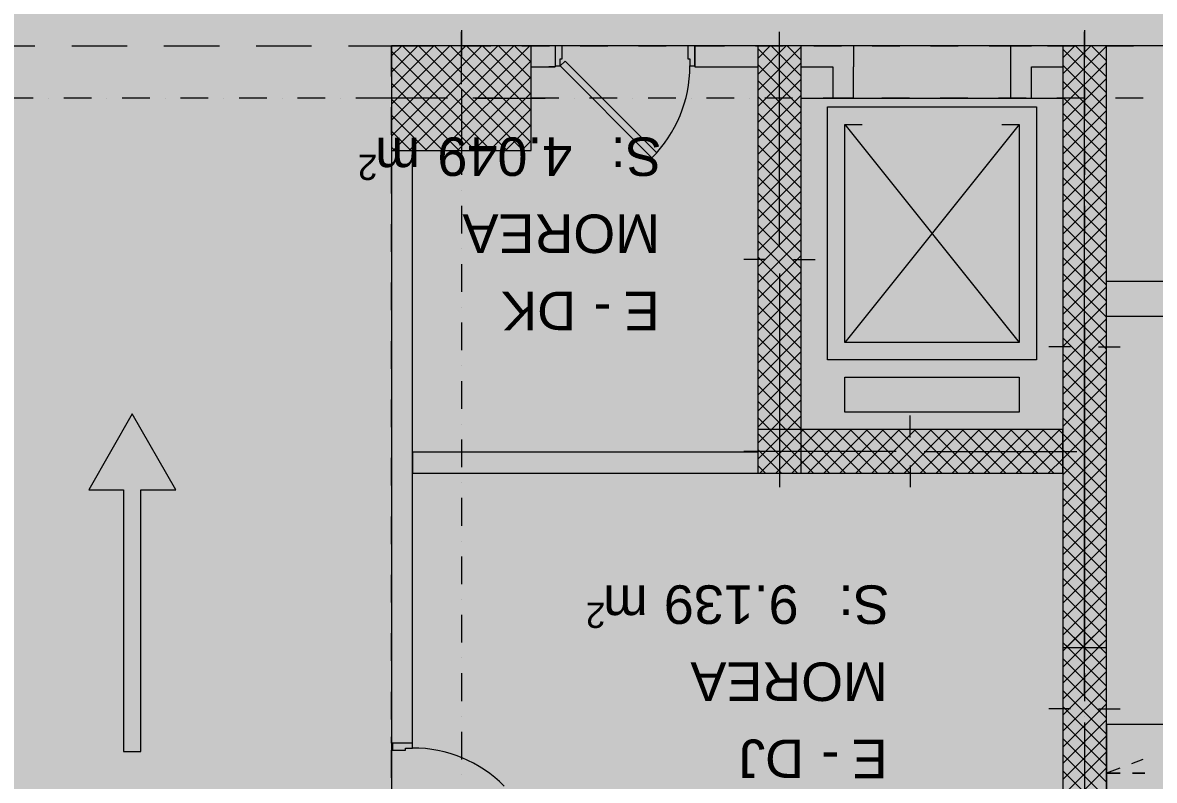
# Model space of a CAD drawing. Header units: centimetres. Extents: x -6805 to 4309, y -7338 to 617.
# Drawn here: x -4938 to -4288, y -1250 to -815 of the extents above; entities that cross this region are included whole.
import ezdxf

# ---------------------------------------------------------------- set-up
doc = ezdxf.new("R2010")
doc.units = ezdxf.units.CM
for name, color, linetype in [('PDF_ - DEPO_MOREA', 7, 'Continuous'), ('PDF_ - Muret e reja', 7, 'Continuous'), ('PDF_A - Fill Zone', 7, 'Continuous'), ('PDF_A - Muret', 7, 'Continuous'), ('PDF_A - Shtyllat', 7, 'Continuous')]:
    doc.layers.add(name, color=color, linetype=linetype)
for name, color, linetype, true_color in [('PDF_ - SHENJAT_RRUGA', 7, 'Continuous', 0x7f7f7f), ('PDF_2D Drafting - General', 7, 'Continuous', 0x7f7f7f), ('PDF_A - Akset', 7, 'Continuous', 0xfd4435), ('PDF_A - Pllaka Themel', 7, 'Continuous', 0x7f7f7f), ('PDF_A -Polyline', 7, 'Continuous', 0x7f7f7f), ('PDF_A1 - Bodrumi -1', 7, 'Continuous', 0x7f7f7f), ('PDF_Solid Fills', 7, 'Continuous', 0x029e21), ('PDF_Structural - Stair & Railing', 171, 'Continuous', 0xaaaaff)]:
    doc.layers.add(name, color=color, linetype=linetype, true_color=true_color)
doc.styles.add('PDF Arial', font='')
doc.styles.get('PDF Arial').set_extended_font_data('Arial')

msp = doc.modelspace()

# ---------------------------------------------------------------- hatches: boundary and pattern name
at = {"layer": 'PDF_ - DEPO_MOREA', "true_color": 0x029e21, "transparency": 33554559}
msp.add_hatch(color=104, dxfattribs=at).paths.add_polyline_path([(-4714.24, -1061.94), (-4714.24, -888.78), (-4646.18, -888.78), (-4646.18, -840.74), (-4516.08, -840.74), (-4516.08, -1061.94)])
at = {"layer": 'PDF_ - SHENJAT_RRUGA', "true_color": 0xffffff, "transparency": 33554559}
msp.add_hatch(color=7, dxfattribs=at).paths.add_polyline_path([(-4875.15, -1039.92), (-4850.12, -1083.43), (-4870.14, -1083.43), (-4870.14, -1233.55), (-4880.15, -1233.55), (-4880.15, -1083.43), (-4900.16, -1083.43)])
at = {"layer": 'PDF_A - Fill Zone', "true_color": 0x93a0c6, "transparency": 33554559}
msp.add_hatch(color=253, dxfattribs=at).paths.add_polyline_path([(-5652.02, -828.73), (-5652.02, -308.22), (-2934.75, -308.22), (-2934.75, -828.73), (-3797.97, -828.73), (-3797.97, -1151.51), (-3993.14, -1151.51), (-3993.14, -1589.37), (-4328.42, -1589.37), (-4328.42, -1061.43), (-4503.56, -1061.43), (-4503.56, -828.73)])
at = {"layer": 'PDF_A - Fill Zone', "true_color": 0xfafafa, "transparency": 33554559}
msp.add_hatch(color=7, dxfattribs=at).paths.add_polyline_path([(-4726.25, -828.73), (-4503.56, -828.73), (-4503.56, -1061.43), (-4330.54, -1061.43), (-4330.54, -1589.37), (-4726.25, -1589.37)])
at = {"layer": 'PDF_A - Muret', "true_color": 0xffffff, "transparency": 33554559}
for points in [[(-4632.26, -828.73), (-4628.25, -828.73), (-4628.25, -836.24), (-4629.46, -836.24), (-4629.46, -840.25), (-4632.26, -840.25)], [(-4556.19, -828.73), (-4552.19, -828.73), (-4552.19, -840.25), (-4554.99, -840.25), (-4554.99, -836.24), (-4556.19, -836.24)], [(-4725.75, -1232.82), (-4725.75, -1228.82), (-4714.24, -1228.82), (-4714.24, -1231.61), (-4718.25, -1231.61), (-4718.25, -1232.82)]]:
    msp.add_hatch(color=7, dxfattribs=at).paths.add_polyline_path(points)
at = {"layer": 'PDF_A - Pllaka Themel', "true_color": 0xd5d5d5, "transparency": 33554559}
h = msp.add_hatch(color=254, dxfattribs=at)
h.paths.add_polyline_path([(-5581.92, -878.77), (-5581.92, -838.74), (-5656.99, -838.74), (-5656.99, -378.27), (-5641.97, -378.27), (-5641.97, 287.29), (-2884.66, 287.29), (-432.6, 287.29), (-419.79, 287.29), (978.3, 287.29), (978.3, -308.22), (1644.1, -308.22), (1644.1, -1142.36), (931.04, -1302.36), (1552.22, -1164.4), (1863.25, -2555.08), (1863.27, -2555.07), (2158.71, -3867.26), (2155.22, -3868.03), (2646.93, -6059.23), (2017.8, -6200.41), (2017.67, -6199.86), (-1597.03, -7011.01), (-1702.67, -6540.31), (-1846.28, -6572.52), (-1976.98, -6060.13), (-1982.53, -5964.43), (-1838.96, -5932.29), (-2055.74, -4966.25), (-2419.29, -4966.25), (-2929.7, -4966.25), (-2929.7, -2144.79), (-2909.68, -2144.79), (-2904.73, -1595.67), (-4731.2, -1619.36), (-4671.15, -1619.36), (-4671.15, -2159.83), (-5099.03, -2159.81), (-5102.54, -2159.76), (-5106.05, -2159.61), (-5109.55, -2159.37), (-5113.04, -2159.02), (-5116.52, -2158.59), (-5119.99, -2158.04), (-5123.44, -2157.41), (-5126.87, -2156.67), (-5130.27, -2155.85), (-5133.66, -2154.92), (-5137.02, -2153.9), (-5140.35, -2152.79), (-5143.64, -2151.59), (-5146.9, -2150.29), (-5150.13, -2148.9), (-5153.31, -2147.42), (-5156.45, -2145.85), (-5159.54, -2144.2), (-5162.59, -2142.46), (-5165.59, -2140.63), (-5168.53, -2138.72), (-5171.42, -2136.74), (-5174.26, -2134.66), (-5177.03, -2132.51), (-5179.74, -2130.29), (-5182.39, -2127.99), (-5184.97, -2125.61), (-5187.49, -2123.17), (-5189.94, -2120.65), (-5192.31, -2118.06), (-5194.61, -2115.42), (-5196.84, -2112.71), (-5198.99, -2109.93), (-5201.06, -2107.1), (-5203.05, -2104.21), (-5204.96, -2101.26), (-5206.78, -2098.27), (-5208.52, -2095.21), (-5210.18, -2092.12), (-5211.74, -2088.99), (-5213.22, -2085.8), (-5214.61, -2082.58), (-5215.9, -2079.32), (-5217.11, -2076.02), (-5218.22, -2072.69), (-5219.24, -2069.33), (-5220.16, -2065.95), (-5220.99, -2062.55), (-5221.72, -2059.11), (-5222.36, -2055.66), (-5222.9, -2052.19), (-5223.34, -2048.71), (-5223.69, -2045.22), (-5223.93, -2041.71), (-5224.08, -2038.21), (-5224.13, -2034.71), (-5224.12, -1589.37), (-5276.67, -1564.36), (-5842.14, -1564.36), (-5842.14, -878.77)])
h.paths.add_polyline_path([(-1884.8, -2746.4), (-1725.78, -2754.1), (-263.28, -2617.91), (-272.05, -2578.85), (-296.78, -2580.25), (-343.47, -2075.77), (-1348.13, -2129.78), (-1534.78, -2147.18), (-1533.4, -2162.02), (-1836.78, -2167.48), (-1836.78, -2147.45), (-1876.81, -2147.45), (-1876.81, -2187.49), (-1531.07, -2187.03), (-1493.33, -2681.24), (-1884.8, -2706.36)])
h.paths.add_polyline_path([(-452.61, -1589.37), (-91.92, -1583.39), (-92.31, -1174.02), (283, -1174.02), (283, -828.73), (-419.79, -828.73), (-427.6, -828.73), (-452.61, -828.73)])
h.paths.add_polyline_path([(413.21, -3713.81), (401.11, -3715.64), (389.02, -3717.55), (376.94, -3719.54), (364.87, -3721.61), (352.83, -3723.77), (340.79, -3726.01), (328.77, -3728.32), (316.77, -3730.71), (304.78, -3733.18)])
at = {"layer": 'PDF_A - Pllaka Themel', "true_color": 0xbfbfbf, "transparency": 33554559}
h = msp.add_hatch(color=9, dxfattribs=at)
h.paths.add_polyline_path([(-5637.01, -378.27), (-5637.01, -315.22), (-447.66, -308.19), (-447.66, -308.22), (963.52, -308.22), (963.52, -763.68), (936, -763.68), (936, -863.76), (963.52, -863.76), (964.76, -1337.14), (925.69, -1345.91), (892.3, -1353.4), (988.45, -1782.56), (1104.37, -2300.85), (1195.01, -2706.12), (1170.59, -2711.59), (1193.36, -2813.05), (1455.74, -3983.06), (1827.47, -5638.02), (1828.36, -5640.74), (1829.15, -5643.5), (1829.85, -5646.27), (1830.45, -5649.07), (1830.96, -5651.88), (1831.36, -5654.72), (1831.66, -5657.56), (1831.87, -5660.41), (1831.97, -5663.28), (1831.97, -5666.14), (1831.89, -5669), (1831.69, -5671.85), (1831.39, -5674.7), (1831, -5677.54), (1830.51, -5680.35), (1829.92, -5683.16), (1829.24, -5685.93), (1828.46, -5688.68), (1827.57, -5691.41), (1826.6, -5694.1), (1825.54, -5696.75), (1824.38, -5699.37), (1823.12, -5701.94), (1821.78, -5704.47), (1820.36, -5706.95), (1818.84, -5709.39), (1817.26, -5711.76), (1815.57, -5714.08), (1813.81, -5716.34), (1811.98, -5718.54), (1810.07, -5720.67), (1808.09, -5722.73), (1806.03, -5724.72), (1803.91, -5726.64), (1801.72, -5728.48), (1799.47, -5730.25), (1797.16, -5731.93), (1794.79, -5733.54), (1792.36, -5735.06), (1789.88, -5736.5), (1787.36, -5737.84), (1784.8, -5739.1), (1782.18, -5740.27), (1779.53, -5741.34), (1776.84, -5742.32), (-1865.84, -6559.76), (-1972.03, -6060.13), (1187.39, -5351.16), (1189.51, -5350.66), (1191.61, -5350.07), (1193.68, -5349.39), (1195.73, -5348.62), (1197.73, -5347.75), (1199.69, -5346.8), (1201.61, -5345.77), (1203.49, -5344.64), (1205.3, -5343.44), (1207.07, -5342.15), (1208.77, -5340.79), (1210.42, -5339.35), (1212, -5337.85), (1213.51, -5336.27), (1214.94, -5334.62), (1216.3, -5332.92), (1217.59, -5331.15), (1218.79, -5329.34), (1219.92, -5327.46), (1220.96, -5325.54), (1221.91, -5323.58), (1222.78, -5321.58), (1223.55, -5319.53), (1224.23, -5317.46), (1224.82, -5315.36), (1225.32, -5313.24), (1225.72, -5311.09), (1226.02, -5308.93), (1226.23, -5306.75), (1226.34, -5304.58), (1226.35, -5302.4), (1226.28, -5300.21), (1226.1, -5298.04), (1225.82, -5295.88), (1225.45, -5293.73), (1224.97, -5291.59), (967.71, -4147.99), (967.16, -4145.82), (966.5, -4143.68), (965.76, -4141.58), (964.92, -4139.51), (963.99, -4137.47), (962.97, -4135.49), (961.86, -4133.55), (960.67, -4131.65), (959.39, -4129.82), (958.04, -4128.05), (956.6, -4126.34), (955.09, -4124.68), (953.5, -4123.11), (951.86, -4121.6), (950.14, -4120.18), (948.36, -4118.82), (946.52, -4117.55), (944.63, -4116.36), (942.68, -4115.26), (940.7, -4114.24), (938.66, -4113.31), (936.59, -4112.48), (934.48, -4111.74), (932.34, -4111.1), (930.17, -4110.55), (927.98, -4110.1), (925.78, -4109.75), (923.56, -4109.49), (921.33, -4109.34), (919.09, -4109.28), (916.86, -4109.32), (914.63, -4109.47), (912.41, -4109.71), (910.2, -4110.05), (908.01, -4110.49), (526.4, -4196.13), (467.81, -4209.28), (455.58, -4213.1), (443.37, -4217.02), (431.2, -4221.04), (419.06, -4225.14), (406.95, -4229.34), (394.87, -4233.64), (382.82, -4238.02), (370.82, -4242.51), (358.84, -4247.08), (346.9, -4251.74), (335, -4256.5), (323.13, -4261.35), (311.3, -4266.29), (299.52, -4271.32), (287.76, -4276.44), (276.06, -4281.65), (264.38, -4286.96), (252.76, -4292.35), (241.17, -4297.83), (229.62, -4303.41), (218.13, -4309.06), (206.67, -4314.81), (195.26, -4320.65), (183.89, -4326.58), (172.57, -4332.6), (161.3, -4338.69), (150.07, -4344.88), (138.9, -4351.16), (127.76, -4357.52), (116.69, -4363.96), (105.66, -4370.49), (94.67, -4377.1), (83.75, -4383.8), (72.87, -4390.59), (62.05, -4397.46), (51.28, -4404.41), (40.57, -4411.44), (29.91, -4418.56), (19.3, -4425.76), (8.75, -4433.04), (-1.74, -4440.41), (-13.44, -4447.77), (-25.18, -4455.07), (-36.98, -4462.26), (-48.83, -4469.39), (-60.73, -4476.42), (-72.67, -4483.38), (-84.67, -4490.25), (-96.72, -4497.03), (-108.81, -4503.72), (-120.96, -4510.33), (-133.14, -4516.85), (-145.38, -4523.29), (-157.66, -4529.64), (-169.99, -4535.9), (-182.35, -4542.07), (-194.77, -4548.16), (-207.22, -4554.16), (-219.72, -4560.06), (-232.26, -4565.88), (-244.84, -4571.62), (-257.46, -4577.25), (-270.12, -4582.81), (-282.82, -4588.26), (-295.56, -4593.64), (-308.33, -4598.91), (-321.15, -4604.1), (-333.99, -4609.2), (-346.88, -4614.21), (-359.81, -4619.12), (-372.76, -4623.95), (-385.74, -4628.67), (-398.77, -4633.31), (-411.82, -4637.86), (-424.92, -4642.31), (-438.03, -4646.67), (-451.18, -4650.93), (-464.37, -4655.11), (-477.57, -4659.18), (-490.81, -4663.17), (-2040.76, -5010.98), (-2050.79, -4966.25), (-2414.34, -4966.25), (-2414.34, -4749.36), (-2414.57, -2387.78), (-2414.58, -2276.48), (-2415.05, -2272.78), (-2415.63, -2269.1), (-2416.31, -2265.43), (-2417.08, -2261.78), (-2417.93, -2258.14), (-2418.89, -2254.54), (-2419.94, -2250.96), (-2421.09, -2247.41), (-2422.32, -2243.88), (-2423.65, -2240.39), (-2425.06, -2236.94), (-2426.57, -2233.53), (-2428.15, -2230.15), (-2429.84, -2226.82), (-2431.6, -2223.53), (-2433.45, -2220.29), (-2435.38, -2217.11), (-2437.39, -2213.97), (-2439.5, -2210.88), (-2441.67, -2207.85), (-2443.93, -2204.87), (-2446.26, -2201.96), (-2448.66, -2199.11), (-2451.13, -2196.32), (-2453.69, -2193.59), (-2456.31, -2190.94), (-2459, -2188.35), (-2461.74, -2185.84), (-2464.57, -2183.38), (-2467.45, -2181.02), (-2470.39, -2178.72), (-2473.38, -2176.5), (-2476.44, -2174.36), (-2479.55, -2172.3), (-2482.72, -2170.32), (-2485.93, -2168.43), (-2489.19, -2166.61), (-2492.5, -2164.89), (-2495.85, -2163.24), (-2499.24, -2161.69), (-2502.68, -2160.23), (-2506.15, -2158.85), (-2509.65, -2157.57), (-2513.18, -2156.38), (-2904.72, -2164.81), (-2899.72, -1589.37), (-2414.31, -1589.37), (-2414.31, -828.73), (-4726.25, -828.73), (-4726.25, -1619.36), (-5219.16, -1619.35), (-5219.16, -2036.14), (-5219.17, -2034.71), (-5219.16, -1589.37), (-5271.71, -1564.36), (-5253.39, -1564.36), (-5253.39, -878.77), (-5576.97, -878.77), (-5576.97, -838.74), (-5652.02, -838.74), (-5652.02, -378.27)])
h.paths.add_polyline_path([(-1883.87, -1589.37), (-1863.84, -1589.37), (-1863.84, -1634.38), (-1863.88, -1634.38), (-1863.88, -2147.18), (-1836.55, -2147.45), (-1871.85, -2147.45), (-1871.85, -2187.49), (-1831.82, -2187.43), (-1831.82, -2147.5), (-1529.51, -2150.6), (-1526.54, -2182.48), (-1488.38, -2681.24), (-1718.52, -2706.37), (-1879.85, -2706.36), (-1879.85, -2746.4), (-1720.83, -2754.1), (-221.28, -2598.22), (-135.83, -2979.09), (-1425.42, -3268.45), (-1880.43, -3268.45), (-1873.52, -4356.82), (-1873.76, -4358.94), (-1873.89, -4361.07), (-1873.93, -4363.2), (-1873.88, -4365.33), (-1873.71, -4367.46), (-1873.46, -4369.58), (-1873.11, -4371.68), (-1872.67, -4373.76), (-1872.13, -4375.84), (-1871.5, -4377.87), (-1870.77, -4379.88), (-1869.95, -4381.85), (-1869.05, -4383.78), (-1868.06, -4385.67), (-1866.97, -4387.5), (-1865.81, -4389.3), (-1864.58, -4391.03), (-1863.26, -4392.71), (-1861.87, -4394.32), (-1860.39, -4395.87), (-1858.86, -4397.35), (-1857.26, -4398.76), (-1855.59, -4400.1), (-1853.87, -4401.36), (-1852.09, -4402.54), (-1850.27, -4403.63), (-1848.39, -4404.64), (-1846.46, -4405.56), (-1844.51, -4406.4), (-1842.5, -4407.15), (-1840.47, -4407.79), (-1838.41, -4408.35), (-1836.33, -4408.82), (-1834.23, -4409.19), (-1832.12, -4409.47), (-1829.99, -4409.65), (-1827.86, -4409.72), (-1825.73, -4409.7), (-1823.6, -4409.59), (-1821.48, -4409.38), (-1819.37, -4409.07), (-657.92, -4148.44), (-657.8, -4148.96), (-640.87, -4142.08), (-623.98, -4135.12), (-607.12, -4128.08), (-590.3, -4120.94), (-573.52, -4113.7), (-556.78, -4106.38), (-540.08, -4098.97), (-523.41, -4091.48), (-506.79, -4083.89), (-490.21, -4076.22), (-473.66, -4068.46), (-457.17, -4060.61), (-440.7, -4052.67), (-424.29, -4044.65), (-407.92, -4036.54), (-391.58, -4028.34), (-375.3, -4020.05), (-359.06, -4011.68), (-342.86, -4003.22), (-326.71, -3994.68), (-310.6, -3986.05), (-294.54, -3977.33), (-278.53, -3968.52), (-262.57, -3959.64), (-246.65, -3950.67), (-230.77, -3941.62), (-214.95, -3932.48), (-199.18, -3923.26), (-183.46, -3913.95), (-171.76, -3907.67), (-160.01, -3901.48), (-148.21, -3895.39), (-136.38, -3889.37), (-124.5, -3883.45), (-112.58, -3877.6), (-100.62, -3871.85), (-88.61, -3866.18), (-76.56, -3860.6), (-64.48, -3855.1), (-52.35, -3849.7), (-40.19, -3844.39), (-27.98, -3839.16), (-15.74, -3834.02), (-3.46, -3828.97), (8.86, -3824), (21.21, -3819.14), (33.59, -3814.35), (46.01, -3809.67), (58.47, -3805.06), (70.95, -3800.56), (83.47, -3796.14), (96.03, -3791.81), (108.6, -3787.57), (121.22, -3783.42), (133.86, -3779.37), (146.53, -3775.41), (159.23, -3771.54), (171.96, -3767.76), (184.72, -3764.08), (197.49, -3760.49), (210.3, -3756.99), (223.14, -3753.59), (235.99, -3750.28), (248.88, -3747.06), (261.78, -3743.94), (274.7, -3740.9), (287.65, -3737.97), (300.62, -3735.12), (313.61, -3732.38), (326.61, -3729.72), (339.65, -3727.16), (352.69, -3724.7), (365.76, -3722.33), (378.83, -3720.06), (391.93, -3717.88), (405.04, -3715.79), (418.17, -3713.81), (787.26, -3630.98), (789.38, -3630.46), (791.47, -3629.84), (793.53, -3629.14), (795.57, -3628.34), (797.56, -3627.45), (799.52, -3626.48), (801.42, -3625.43), (803.29, -3624.3), (805.1, -3623.08), (806.86, -3621.79), (808.55, -3620.42), (810.19, -3618.97), (811.77, -3617.46), (813.27, -3615.88), (814.71, -3614.24), (816.07, -3612.54), (817.36, -3610.77), (818.57, -3608.95), (819.69, -3607.09), (820.73, -3605.17), (821.69, -3603.21), (822.57, -3601.21), (823.36, -3599.18), (824.06, -3597.11), (824.66, -3595.01), (825.17, -3592.89), (825.6, -3590.75), (825.93, -3588.6), (826.16, -3586.43), (826.3, -3584.25), (826.34, -3582.06), (826.3, -3579.89), (826.14, -3577.71), (825.91, -3575.54), (825.57, -3573.38), (825.14, -3571.24), (681.41, -2927.91), (734.37, -2916.03), (711.61, -2814.58), (658.74, -2826.44), (287.95, -1174.02), (287.95, -828.73), (-447.66, -828.73), (-1883.87, -828.73)])

# ---------------------------------------------------------------- linework, layer by layer
at = {"layer": 'PDF_ - DEPO_MOREA', "color": 104, "true_color": 0x029e21, "transparency": 33554559}
msp.add_solid([(-4714.24, -1319.14), (-4714.24, -1073.94), (-4340.93, -1319.14), (-4340.93, -1073.94)], dxfattribs=at)
at = {"layer": 'PDF_ - Muret e reja', "lineweight": 0}
for points in [[(-4516.08, -1061.94), (-4714.24, -1061.94)], [(-4714.24, -1061.94), (-4714.24, -1073.94)], [(-4714.24, -1073.94), (-4516.08, -1073.94)]]:
    msp.add_lwpolyline(points, dxfattribs=at)
at = {"layer": 'PDF_ - Muret e reja', "transparency": 33554559}
msp.add_solid([(-4516.08, -1061.94), (-4516.08, -1073.94), (-4714.24, -1061.94), (-4714.24, -1073.94)], dxfattribs=at)
at = {"layer": 'PDF_ - SHENJAT_RRUGA', "lineweight": 0}
for points in [[(-4875.15, -1039.92), (-4900.16, -1083.43)], [(-4850.12, -1083.43), (-4875.15, -1039.92)], [(-4900.16, -1083.43), (-4880.15, -1083.43)], [(-4880.15, -1083.43), (-4880.15, -1233.55)], [(-4870.14, -1233.55), (-4870.14, -1083.43)], [(-4870.14, -1083.43), (-4850.12, -1083.43)], [(-4880.15, -1233.55), (-4870.14, -1233.55)]]:
    msp.add_lwpolyline(points, dxfattribs=at)
at = {"layer": 'PDF_2D Drafting - General', "lineweight": 0}
for points in [[(-4476.04, -863.76), (-4355.94, -863.76)], [(-4476.04, -1008.89), (-4476.04, -863.76)], [(-4355.94, -863.76), (-4355.94, -1008.89)], [(-4466.04, -998.88), (-4466.04, -873.77)], [(-4466.04, -873.77), (-4456.02, -873.77)], [(-4365.95, -873.77), (-4466.04, -998.88)], [(-4466.04, -873.77), (-4365.95, -998.88)], [(-4375.96, -873.77), (-4365.95, -873.77)], [(-4365.95, -873.77), (-4365.95, -998.88)], [(-4365.95, -998.88), (-4466.04, -998.88)], [(-4355.94, -1008.89), (-4476.04, -1008.89)], [(-4466.04, -1018.89), (-4365.95, -1018.89)], [(-4466.04, -1038.92), (-4466.04, -1018.89)], [(-4365.95, -1018.89), (-4365.95, -1038.92)], [(-4365.95, -1038.92), (-4466.04, -1038.92)]]:
    msp.add_lwpolyline(points, dxfattribs=at)
at = {"layer": 'PDF_2D Drafting - General', "color": 7, "true_color": 0xf7f7f7, "transparency": 33554559}
msp.add_solid([(-4466.04, -1018.89), (-4365.95, -1018.89), (-4466.04, -1038.92), (-4365.95, -1038.92)], dxfattribs=at)
at = {"layer": 'PDF_A - Akset', "lineweight": 0}
for points in [[(-4686.21, -819.8), (-4686.21, -835.69)], [(-4328.42, -819.8), (-4328.42, -835.69)], [(-4686.21, -844.52), (-4686.21, -844.52)], [(-4328.42, -844.52), (-4328.42, -844.52)], [(-4686.21, -853.35), (-4686.21, -869.24)], [(-4328.42, -853.35), (-4328.42, -869.24)], [(-4932.11, -858.76), (-4948, -858.76)], [(-4923.28, -858.76), (-4923.28, -858.76)], [(-4898.56, -858.76), (-4914.45, -858.76)], [(-4889.74, -858.76), (-4889.74, -858.76)], [(-4865.02, -858.76), (-4880.91, -858.76)], [(-4856.2, -858.76), (-4856.2, -858.76)], [(-4831.48, -858.76), (-4847.37, -858.76)], [(-4822.65, -858.76), (-4822.65, -858.76)], [(-4797.94, -858.76), (-4813.83, -858.76)], [(-4789.11, -858.76), (-4789.11, -858.76)], [(-4764.4, -858.76), (-4780.29, -858.76)], [(-4755.57, -858.76), (-4755.57, -858.76)], [(-4730.85, -858.76), (-4746.74, -858.76)], [(-4722.03, -858.76), (-4722.03, -858.76)], [(-4697.31, -858.76), (-4713.2, -858.76)], [(-4688.49, -858.76), (-4688.49, -858.76)], [(-4663.77, -858.76), (-4679.66, -858.76)], [(-4654.94, -858.76), (-4654.94, -858.76)], [(-4630.23, -858.76), (-4646.12, -858.76)], [(-4621.4, -858.76), (-4621.4, -858.76)], [(-4596.69, -858.76), (-4612.57, -858.76)], [(-4587.86, -858.76), (-4587.86, -858.76)], [(-4563.14, -858.76), (-4579.03, -858.76)], [(-4554.32, -858.76), (-4554.32, -858.76)], [(-4529.6, -858.76), (-4545.49, -858.76)], [(-4520.77, -858.76), (-4520.77, -858.76)], [(-4496.06, -858.76), (-4511.95, -858.76)], [(-4487.23, -858.76), (-4487.23, -858.76)], [(-4462.52, -858.76), (-4478.41, -858.76)], [(-4453.7, -858.76), (-4453.7, -858.76)], [(-4428.97, -858.76), (-4444.86, -858.76)], [(-4420.15, -858.76), (-4420.15, -858.76)], [(-4395.43, -858.76), (-4411.32, -858.76)], [(-4386.61, -858.76), (-4386.61, -858.76)], [(-4361.9, -858.76), (-4377.78, -858.76)], [(-4353.06, -858.76), (-4353.06, -858.76)], [(-4328.35, -858.76), (-4344.24, -858.76)], [(-4319.52, -858.76), (-4319.52, -858.76)], [(-4294.81, -858.76), (-4310.7, -858.76)], [(-4686.21, -878.06), (-4686.21, -878.06)], [(-4328.42, -878.06), (-4328.42, -878.06)], [(-4686.21, -886.88), (-4686.21, -902.77)], [(-4328.42, -886.88), (-4328.42, -902.77)], [(-4686.21, -911.6), (-4686.21, -911.6)], [(-4328.42, -911.6), (-4328.42, -911.6)], [(-4686.21, -920.43), (-4686.21, -936.32)], [(-4328.42, -920.43), (-4328.42, -936.32)], [(-4686.21, -945.15), (-4686.21, -945.15)], [(-4328.42, -945.15), (-4328.42, -945.15)], [(-4686.21, -953.97), (-4686.21, -969.86)], [(-4328.42, -953.97), (-4328.42, -969.86)], [(-4686.21, -978.68), (-4686.21, -978.68)], [(-4328.42, -978.68), (-4328.42, -978.68)], [(-4686.21, -987.52), (-4686.21, -1003.4)], [(-4328.42, -987.52), (-4328.42, -1003.4)], [(-4686.21, -1012.23), (-4686.21, -1012.23)], [(-4328.42, -1012.23), (-4328.42, -1012.23)], [(-4686.21, -1021.06), (-4686.21, -1036.95)], [(-4328.42, -1021.06), (-4328.42, -1036.95)], [(-4686.21, -1045.77), (-4686.21, -1045.77)], [(-4328.42, -1045.77), (-4328.42, -1045.77)], [(-4686.21, -1054.59), (-4686.21, -1070.48)], [(-4328.42, -1054.59), (-4328.42, -1070.48)], [(-4686.21, -1079.32), (-4686.21, -1079.32)], [(-4328.42, -1079.32), (-4328.42, -1079.32)], [(-4686.21, -1088.14), (-4686.21, -1104.03)], [(-4328.42, -1088.14), (-4328.42, -1104.03)], [(-4686.21, -1112.86), (-4686.21, -1112.86)], [(-4328.42, -1112.86), (-4328.42, -1112.86)], [(-4686.21, -1121.68), (-4686.21, -1137.57)], [(-4328.42, -1121.68), (-4328.42, -1137.57)], [(-4686.21, -1146.39), (-4686.21, -1146.39)], [(-4328.42, -1146.39), (-4328.42, -1146.39)], [(-4686.21, -1155.23), (-4686.21, -1171.11)], [(-4328.42, -1155.23), (-4328.42, -1171.11)], [(-4686.21, -1179.94), (-4686.21, -1179.94)], [(-4328.42, -1179.94), (-4328.42, -1179.94)], [(-4686.21, -1188.76), (-4686.21, -1204.65)], [(-4328.42, -1188.76), (-4328.42, -1204.65)], [(-4686.21, -1213.48), (-4686.21, -1213.48)], [(-4328.42, -1213.48), (-4328.42, -1213.48)], [(-4686.21, -1222.31), (-4686.21, -1238.19)], [(-4328.42, -1222.31), (-4328.42, -1238.19)], [(-4686.21, -1247.03), (-4686.21, -1247.03)], [(-4328.42, -1247.03), (-4328.42, -1247.03)]]:
    msp.add_lwpolyline(points, dxfattribs=at)
at = {"layer": 'PDF_A - Akset', "color": 21, "lineweight": 0, "true_color": 0xff9955}
for points in [[(-4726.25, -846.26), (-4726.25, -828.73)], [(-4726.25, -828.73), (-4702.77, -828.73)], [(-4693.94, -828.73), (-4693.94, -828.73)], [(-4685.11, -828.73), (-4669.22, -828.73)], [(-4660.4, -828.73), (-4660.4, -828.73)], [(-4651.57, -828.73), (-4635.68, -828.73)], [(-4626.85, -828.73), (-4626.85, -828.73)], [(-4618.03, -828.73), (-4602.14, -828.73)], [(-4593.31, -828.73), (-4593.31, -828.73)], [(-4584.49, -828.73), (-4568.6, -828.73)], [(-4559.77, -828.73), (-4559.77, -828.73)], [(-4550.94, -828.73), (-4535.06, -828.73)], [(-4526.23, -828.73), (-4526.23, -828.73)], [(-4517.4, -828.73), (-4501.51, -828.73)], [(-4492.69, -828.73), (-4492.69, -828.73)], [(-4483.86, -828.73), (-4467.97, -828.73)], [(-4459.14, -828.73), (-4459.14, -828.73)], [(-4450.32, -828.73), (-4434.43, -828.73)], [(-4425.6, -828.73), (-4425.6, -828.73)], [(-4416.78, -828.73), (-4400.89, -828.73)], [(-4392.06, -828.73), (-4392.06, -828.73)], [(-4383.23, -828.73), (-4367.34, -828.73)], [(-4358.52, -828.73), (-4358.52, -828.73)], [(-4349.69, -828.73), (-4333.8, -828.73)], [(-4324.98, -828.73), (-4324.98, -828.73)], [(-4316.15, -828.73), (-4300.27, -828.73)], [(-4291.43, -828.73), (-4291.43, -828.73)], [(-4726.25, -855.09), (-4726.25, -855.09)], [(-4726.25, -879.8), (-4726.25, -863.91)], [(-4726.25, -888.62), (-4726.25, -888.62)], [(-4726.25, -913.34), (-4726.25, -897.46)], [(-4726.25, -922.17), (-4726.25, -922.17)], [(-4726.25, -946.89), (-4726.25, -931)], [(-4726.25, -955.71), (-4726.25, -955.71)], [(-4726.25, -980.42), (-4726.25, -964.54)], [(-4726.25, -989.26), (-4726.25, -989.26)], [(-4726.25, -1013.97), (-4726.25, -998.08)], [(-4726.25, -1022.79), (-4726.25, -1022.79)], [(-4726.25, -1047.51), (-4726.25, -1031.62)], [(-4726.25, -1056.33), (-4726.25, -1056.33)], [(-4726.25, -1081.06), (-4726.25, -1065.17)], [(-4726.25, -1089.88), (-4726.25, -1089.88)], [(-4726.25, -1114.59), (-4726.25, -1098.7)], [(-4726.25, -1123.42), (-4726.25, -1123.42)], [(-4726.25, -1148.13), (-4726.25, -1132.25)], [(-4726.25, -1156.97), (-4726.25, -1156.97)], [(-4726.25, -1181.68), (-4726.25, -1165.79)], [(-4726.25, -1190.5), (-4726.25, -1190.5)], [(-4726.25, -1215.22), (-4726.25, -1199.33)], [(-4726.25, -1224.05), (-4726.25, -1224.05)], [(-4726.25, -1248.77), (-4726.25, -1232.88)]]:
    msp.add_lwpolyline(points, dxfattribs=at)
at = {"layer": 'PDF_A - Muret', "lineweight": 0}
for points in [[(-4632.26, -828.73), (-4646.18, -828.73)], [(-4632.26, -828.73), (-4635.96, -828.73)], [(-4632.26, -828.73), (-4632.26, -840.25)], [(-4552.19, -828.73), (-4548.49, -828.73)], [(-4552.19, -828.73), (-4552.19, -840.25)], [(-4516.08, -828.73), (-4552.19, -828.73)], [(-4461.03, -828.73), (-4491.05, -828.73)], [(-4461.03, -828.73), (-4461.03, -840.74)], [(-4370.96, -828.73), (-4358.94, -828.73)], [(-4370.96, -828.73), (-4370.96, -858.76)], [(-4340.93, -828.73), (-4358.94, -828.73)], [(-4646.18, -840.74), (-4632.26, -840.74)], [(-4632.26, -840.74), (-4635.96, -840.74)], [(-4632.26, -840.25), (-4632.26, -840.74)], [(-4552.19, -840.25), (-4552.19, -840.74)], [(-4552.19, -840.74), (-4548.49, -840.74)], [(-4552.19, -840.74), (-4516.08, -840.74)], [(-4491.05, -840.74), (-4473.03, -840.74)], [(-4473.03, -840.74), (-4473.03, -858.76)], [(-4461.03, -858.76), (-4461.03, -840.74)], [(-4358.94, -858.76), (-4358.94, -840.74)], [(-4358.94, -840.74), (-4340.93, -840.74)], [(-4461.03, -858.76), (-4473.03, -858.76)], [(-4370.96, -858.76), (-4358.94, -858.76)], [(-4726.25, -888.78), (-4726.25, -1228.82)], [(-4714.24, -1228.82), (-4714.24, -888.78)], [(-4235.84, -963.85), (-4315.91, -963.85)], [(-4315.91, -983.86), (-4235.84, -983.86)], [(-4726.25, -1228.82), (-4726.25, -1225.11)], [(-4714.24, -1228.82), (-4714.24, -1225.11)], [(-4725.75, -1228.82), (-4726.25, -1228.82)], [(-4714.24, -1228.82), (-4725.75, -1228.82)]]:
    msp.add_lwpolyline(points, dxfattribs=at)
at = {"layer": 'PDF_A - Muret', "color": 8, "lineweight": 0, "true_color": 0x7f7f7f}
for points in [[(-4632.26, -828.73), (-4635.96, -828.73)], [(-4632.26, -828.73), (-4635.96, -828.73)], [(-4632.26, -828.73), (-4632.26, -840.25)], [(-4628.25, -828.73), (-4632.26, -828.73)], [(-4632.26, -828.73), (-4632.26, -840.25)], [(-4632.26, -828.73), (-4632.26, -840.25)], [(-4628.25, -836.24), (-4628.25, -828.73)], [(-4556.19, -828.73), (-4556.19, -836.24)], [(-4552.19, -828.73), (-4556.19, -828.73)], [(-4552.19, -840.25), (-4552.19, -828.73)], [(-4552.19, -828.73), (-4552.19, -840.25)], [(-4552.19, -828.73), (-4552.19, -840.25)], [(-4552.19, -828.73), (-4548.49, -828.73)], [(-4552.19, -828.73), (-4548.49, -828.73)], [(-4629.46, -840.25), (-4629.46, -836.24)], [(-4629.46, -836.24), (-4628.25, -836.24)], [(-4629.46, -840.25), (-4626.63, -837.41)], [(-4626.63, -837.41), (-4573.97, -890.07)], [(-4556.19, -836.24), (-4554.99, -836.24)], [(-4554.99, -836.24), (-4554.99, -840.25)], [(-4632.26, -840.74), (-4635.96, -840.74)], [(-4632.26, -840.74), (-4635.96, -840.74)], [(-4632.26, -840.25), (-4629.46, -840.25)], [(-4632.26, -840.25), (-4632.26, -840.74)], [(-4632.26, -840.25), (-4632.26, -840.74)], [(-4576.8, -892.9), (-4629.46, -840.25)], [(-4554.99, -840.25), (-4552.19, -840.25)], [(-4552.19, -840.25), (-4552.19, -840.74)], [(-4552.19, -840.25), (-4552.19, -840.74)], [(-4552.19, -840.74), (-4548.49, -840.74)], [(-4552.19, -840.74), (-4548.49, -840.74)], [(-4573.97, -890.07), (-4576.8, -892.9)], [(-4726.25, -1228.82), (-4726.25, -1225.11)], [(-4726.25, -1228.82), (-4726.25, -1225.11)], [(-4714.24, -1228.82), (-4714.24, -1225.11)], [(-4714.24, -1228.82), (-4714.24, -1225.11)], [(-4725.75, -1228.82), (-4726.25, -1228.82)], [(-4725.75, -1228.82), (-4726.25, -1228.82)], [(-4714.24, -1228.82), (-4725.75, -1228.82)], [(-4725.75, -1228.82), (-4725.75, -1232.82)], [(-4714.24, -1228.82), (-4725.75, -1228.82)], [(-4714.24, -1228.82), (-4725.75, -1228.82)], [(-4725.75, -1232.82), (-4718.25, -1232.82)], [(-4718.25, -1232.82), (-4718.25, -1231.61)], [(-4718.25, -1231.61), (-4714.24, -1231.61)], [(-4714.24, -1231.61), (-4714.24, -1228.82)]]:
    msp.add_lwpolyline(points, dxfattribs=at)
for centre, radius, start, end in [((-4629.45, -840.25), 74.46, 314.9975, 0.00079), ((-4714.26, -1306.11), 74.5, 45.00886, 89.98684)]:
    msp.add_arc(centre, radius, start, end, dxfattribs=at)
at = {"layer": 'PDF_A - Muret', "transparency": 33554559}
for points in [[(-4646.18, -840.74), (-4646.18, -828.73), (-4632.26, -840.74), (-4632.26, -828.73)], [(-4516.08, -828.73), (-4516.08, -840.74), (-4552.19, -828.73), (-4552.19, -840.74)], [(-4491.05, -828.73), (-4473.03, -828.73), (-4491.05, -840.74), (-4473.03, -840.74)], [(-4473.03, -840.74), (-4461.03, -828.73), (-4461.03, -840.74)], [(-4473.03, -840.74), (-4473.03, -828.73), (-4461.03, -828.73)], [(-4358.94, -828.73), (-4358.94, -840.74), (-4370.96, -828.73)], [(-4358.94, -840.74), (-4370.96, -840.74), (-4370.96, -828.73)], [(-4358.94, -840.74), (-4358.94, -828.73), (-4340.93, -840.74), (-4340.93, -828.73)], [(-4473.03, -840.74), (-4461.03, -840.74), (-4473.03, -858.76), (-4461.03, -858.76)], [(-4370.96, -840.74), (-4358.94, -840.74), (-4370.96, -858.76), (-4358.94, -858.76)], [(-4726.25, -888.78), (-4714.24, -888.78), (-4726.25, -1228.82), (-4714.24, -1228.82)], [(-4315.91, -983.86), (-4315.91, -963.85), (-4235.84, -983.86), (-4235.84, -963.85)]]:
    msp.add_solid(points, dxfattribs=at)
at = {"layer": 'PDF_A - Muret', "color": 7, "true_color": 0xffffff, "transparency": 33554559}
msp.add_solid([(-4576.8, -892.9), (-4629.46, -840.25), (-4573.97, -890.07), (-4626.63, -837.41)], dxfattribs=at)
at = {"layer": 'PDF_A - Pllaka Themel', "lineweight": 0}
for points in [[(-2414.31, -828.73), (-4726.25, -828.73)], [(-4726.25, -828.73), (-4726.25, -1619.36)]]:
    msp.add_lwpolyline(points, dxfattribs=at)
at = {"layer": 'PDF_A - Shtyllat', "lineweight": 0}
for points in [[(-4686.21, -850.75), (-4686.21, -820.73)], [(-4503.56, -943.33), (-4503.56, -820.73)], [(-4328.42, -1201.05), (-4328.42, -820.73)], [(-4328.42, -993.37), (-4328.42, -820.73)], [(-4726.25, -880.52), (-4674.46, -828.73)], [(-4726.25, -871.32), (-4683.66, -828.73)], [(-4726.25, -862.12), (-4692.87, -828.73)], [(-4726.25, -852.92), (-4702.06, -828.73)], [(-4726.25, -843.72), (-4711.27, -828.73)], [(-4726.25, -834.52), (-4720.46, -828.73)], [(-4726.25, -828.73), (-4726.25, -888.78)], [(-4646.18, -828.73), (-4726.25, -828.73)], [(-4725.32, -888.78), (-4665.27, -828.73)], [(-4659.96, -888.78), (-4720, -828.73)], [(-4716.12, -888.78), (-4656.06, -828.73)], [(-4650.76, -888.78), (-4710.81, -828.73)], [(-4706.91, -888.78), (-4646.87, -828.73)], [(-4646.18, -884.16), (-4701.61, -828.73)], [(-4646.18, -874.96), (-4692.41, -828.73)], [(-4646.18, -865.76), (-4683.21, -828.73)], [(-4646.18, -856.56), (-4674, -828.73)], [(-4646.18, -847.36), (-4664.81, -828.73)], [(-4646.18, -838.16), (-4655.61, -828.73)], [(-4646.18, -828.96), (-4646.41, -828.73)], [(-4646.18, -888.78), (-4646.18, -828.73)], [(-4516.08, -845.14), (-4499.67, -828.73)], [(-4516.08, -835.95), (-4508.86, -828.73)], [(-4491.05, -828.73), (-4516.08, -828.73)], [(-4516.08, -828.73), (-4516.08, -1073.94)], [(-4516.08, -854.35), (-4491.05, -829.32)], [(-4491.05, -855.29), (-4516.08, -830.26)], [(-4491.05, -846.08), (-4508.4, -828.73)], [(-4491.05, -836.89), (-4499.21, -828.73)], [(-4491.05, -1073.94), (-4491.05, -828.73)], [(-4340.93, -844.8), (-4324.86, -828.73)], [(-4340.93, -835.6), (-4334.06, -828.73)], [(-4315.91, -828.73), (-4340.93, -828.73)], [(-4340.93, -828.73), (-4340.93, -1589.37)], [(-4340.93, -844.8), (-4324.86, -828.73)], [(-4340.93, -835.6), (-4334.06, -828.73)], [(-4315.91, -828.73), (-4340.93, -828.73)], [(-4340.93, -828.73), (-4340.93, -1174.02)], [(-4340.93, -854.01), (-4315.91, -828.98)], [(-4340.93, -854.01), (-4315.91, -828.98)], [(-4315.91, -855.63), (-4340.93, -830.62)], [(-4315.91, -855.63), (-4340.93, -830.62)], [(-4315.91, -846.44), (-4333.6, -828.73)], [(-4315.91, -846.44), (-4333.6, -828.73)], [(-4315.91, -837.23), (-4324.41, -828.73)], [(-4315.91, -837.23), (-4324.41, -828.73)], [(-4315.91, -1589.37), (-4315.91, -828.73)], [(-4315.91, -1174.02), (-4315.91, -828.73)], [(-4669.16, -888.78), (-4726.25, -831.69)], [(-4697.72, -888.78), (-4646.18, -837.25)], [(-4678.36, -888.78), (-4726.25, -840.89)], [(-4516.08, -863.55), (-4491.05, -838.53)], [(-4491.05, -864.49), (-4516.08, -839.47)], [(-4340.93, -863.2), (-4315.91, -838.18)], [(-4340.93, -863.2), (-4315.91, -838.18)], [(-4315.91, -864.83), (-4340.93, -839.81)], [(-4315.91, -864.83), (-4340.93, -839.81)], [(-4687.56, -888.78), (-4726.25, -850.1)], [(-4688.51, -888.78), (-4646.18, -846.46)], [(-4516.08, -872.75), (-4491.05, -847.73)], [(-4491.05, -873.69), (-4516.08, -848.67)], [(-4340.93, -872.4), (-4315.91, -847.38)], [(-4340.93, -872.4), (-4315.91, -847.38)], [(-4315.91, -874.04), (-4340.93, -849.01)], [(-4315.91, -874.04), (-4340.93, -849.01)], [(-4679.31, -888.78), (-4646.18, -855.65)], [(-4516.08, -881.95), (-4491.05, -856.92)], [(-4340.93, -881.61), (-4315.91, -856.58)], [(-4340.93, -881.61), (-4315.91, -856.58)], [(-4694.23, -858.76), (-4734.26, -858.76)], [(-4696.76, -888.78), (-4726.25, -859.29)], [(-4686.21, -858.76), (-4686.21, -858.76)], [(-4678.21, -858.76), (-4638.18, -858.76)], [(-4491.05, -882.89), (-4516.08, -857.86)], [(-4315.91, -883.23), (-4340.93, -858.22)], [(-4315.91, -883.23), (-4340.93, -858.22)], [(-4705.96, -888.78), (-4726.25, -868.5)], [(-4686.21, -866.76), (-4686.21, -896.79)], [(-4670.12, -888.78), (-4646.18, -864.85)], [(-4516.08, -891.14), (-4491.05, -866.13)], [(-4491.05, -892.08), (-4516.08, -867.07)], [(-4340.93, -890.8), (-4315.91, -865.79)], [(-4340.93, -890.8), (-4315.91, -865.79)], [(-4315.91, -892.44), (-4340.93, -867.41)], [(-4315.91, -892.44), (-4340.93, -867.41)], [(-4660.91, -888.78), (-4646.18, -874.06)], [(-4516.08, -900.35), (-4491.05, -875.32)], [(-4491.05, -901.29), (-4516.08, -876.27)], [(-4340.93, -900), (-4315.91, -874.98)], [(-4340.93, -900), (-4315.91, -874.98)], [(-4315.91, -901.63), (-4340.93, -876.61)], [(-4315.91, -901.63), (-4340.93, -876.61)], [(-4715.16, -888.78), (-4726.25, -877.7)], [(-4651.72, -888.78), (-4646.18, -883.25)], [(-4724.36, -888.78), (-4726.25, -886.89)], [(-4726.25, -888.78), (-4646.18, -888.78)], [(-4516.08, -909.55), (-4491.05, -884.53)], [(-4491.05, -910.49), (-4516.08, -885.47)], [(-4340.93, -909.2), (-4315.91, -884.18)], [(-4340.93, -909.2), (-4315.91, -884.18)], [(-4315.91, -910.83), (-4340.93, -885.81)], [(-4315.91, -910.83), (-4340.93, -885.81)], [(-4516.08, -918.74), (-4491.05, -893.73)], [(-4491.05, -919.69), (-4516.08, -894.67)], [(-4340.93, -918.4), (-4315.91, -893.38)], [(-4340.93, -918.4), (-4315.91, -893.38)], [(-4315.91, -920.04), (-4340.93, -895.01)], [(-4315.91, -920.04), (-4340.93, -895.01)], [(-4516.08, -927.95), (-4491.05, -902.92)], [(-4340.93, -927.61), (-4315.91, -902.58)], [(-4340.93, -927.61), (-4315.91, -902.58)], [(-4491.05, -928.89), (-4516.08, -903.86)], [(-4315.91, -929.23), (-4340.93, -904.22)], [(-4315.91, -929.23), (-4340.93, -904.22)], [(-4516.08, -937.15), (-4491.05, -912.13)], [(-4491.05, -938.09), (-4516.08, -913.07)], [(-4340.93, -936.8), (-4315.91, -911.78)], [(-4340.93, -936.8), (-4315.91, -911.78)], [(-4315.91, -938.44), (-4340.93, -913.41)], [(-4315.91, -938.44), (-4340.93, -913.41)], [(-4516.08, -946.35), (-4491.05, -921.33)], [(-4491.05, -947.29), (-4516.08, -922.27)], [(-4340.93, -946), (-4315.91, -920.98)], [(-4340.93, -946), (-4315.91, -920.98)], [(-4315.91, -947.63), (-4340.93, -922.61)], [(-4315.91, -947.63), (-4340.93, -922.61)], [(-4516.08, -955.55), (-4491.05, -930.53)], [(-4491.05, -956.49), (-4516.08, -931.47)], [(-4340.93, -955.2), (-4315.91, -930.18)], [(-4340.93, -955.2), (-4315.91, -930.18)], [(-4315.91, -956.83), (-4340.93, -931.82)], [(-4315.91, -956.83), (-4340.93, -931.82)], [(-4516.08, -964.74), (-4491.05, -939.73)], [(-4491.05, -965.69), (-4516.08, -940.67)], [(-4340.93, -964.4), (-4315.91, -939.39)], [(-4340.93, -964.4), (-4315.91, -939.39)], [(-4315.91, -966.04), (-4340.93, -941.01)], [(-4315.91, -966.04), (-4340.93, -941.01)], [(-4340.93, -973.61), (-4315.91, -948.58)], [(-4340.93, -973.61), (-4315.91, -948.58)], [(-4511.57, -951.34), (-4524.08, -951.34)], [(-4516.08, -973.95), (-4491.05, -948.92)], [(-4491.05, -974.89), (-4516.08, -949.86)], [(-4503.56, -951.34), (-4503.56, -951.34)], [(-4495.56, -951.34), (-4483.05, -951.34)], [(-4315.91, -975.23), (-4340.93, -950.22)], [(-4315.91, -975.23), (-4340.93, -950.22)], [(-4516.08, -983.15), (-4491.05, -958.13)], [(-4491.05, -984.09), (-4516.08, -959.07)], [(-4503.56, -959.34), (-4503.56, -1081.95)], [(-4340.93, -982.8), (-4315.91, -957.78)], [(-4340.93, -982.8), (-4315.91, -957.78)], [(-4315.91, -984.44), (-4340.93, -959.41)], [(-4315.91, -984.44), (-4340.93, -959.41)], [(-4516.08, -992.35), (-4491.05, -967.33)], [(-4340.93, -992), (-4315.91, -966.98)], [(-4340.93, -992), (-4315.91, -966.98)], [(-4491.05, -993.29), (-4516.08, -968.27)], [(-4315.91, -993.64), (-4340.93, -968.61)], [(-4315.91, -993.64), (-4340.93, -968.61)], [(-4516.08, -1001.55), (-4491.05, -976.52)], [(-4491.05, -1002.49), (-4516.08, -977.47)], [(-4340.93, -1001.21), (-4315.91, -976.18)], [(-4340.93, -1001.21), (-4315.91, -976.18)], [(-4315.91, -1002.83), (-4340.93, -977.82)], [(-4315.91, -1002.83), (-4340.93, -977.82)], [(-4516.08, -1010.74), (-4491.05, -985.73)], [(-4491.05, -1011.7), (-4516.08, -986.67)], [(-4340.93, -1010.4), (-4315.91, -985.39)], [(-4340.93, -1010.4), (-4315.91, -985.39)], [(-4315.91, -1012.04), (-4340.93, -987.01)], [(-4315.91, -1012.04), (-4340.93, -987.01)], [(-4516.08, -1019.95), (-4491.05, -994.93)], [(-4491.05, -1020.89), (-4516.08, -995.87)], [(-4340.93, -1019.61), (-4315.91, -994.58)], [(-4340.93, -1019.61), (-4315.91, -994.58)], [(-4315.91, -1021.23), (-4340.93, -996.22)], [(-4315.91, -1021.23), (-4340.93, -996.22)], [(-4516.08, -1029.15), (-4491.05, -1004.13)], [(-4491.05, -1030.09), (-4516.08, -1005.07)], [(-4336.42, -1001.38), (-4348.94, -1001.38)], [(-4340.93, -1028.8), (-4315.91, -1003.78)], [(-4340.93, -1028.8), (-4315.91, -1003.78)], [(-4315.91, -1030.44), (-4340.93, -1005.41)], [(-4315.91, -1030.44), (-4340.93, -1005.41)], [(-4328.42, -1001.38), (-4328.42, -1001.38)], [(-4320.41, -1001.38), (-4307.9, -1001.38)], [(-4516.08, -1038.35), (-4491.05, -1013.33)], [(-4340.93, -1038), (-4315.91, -1012.98)], [(-4340.93, -1038), (-4315.91, -1012.98)], [(-4328.42, -1009.38), (-4328.42, -1182.03)], [(-4491.05, -1039.29), (-4516.08, -1014.27)], [(-4315.91, -1039.64), (-4340.93, -1014.61)], [(-4315.91, -1039.64), (-4340.93, -1014.61)], [(-4516.08, -1047.55), (-4491.05, -1022.52)], [(-4491.05, -1048.49), (-4516.08, -1023.47)], [(-4340.93, -1047.21), (-4315.91, -1022.18)], [(-4340.93, -1047.21), (-4315.91, -1022.18)], [(-4315.91, -1048.83), (-4340.93, -1023.82)], [(-4315.91, -1048.83), (-4340.93, -1023.82)], [(-4516.08, -1056.75), (-4491.05, -1031.73)], [(-4491.05, -1057.69), (-4516.08, -1032.67)], [(-4340.93, -1056.4), (-4315.91, -1031.39)], [(-4340.93, -1056.4), (-4315.91, -1031.39)], [(-4315.91, -1058.04), (-4340.93, -1033.01)], [(-4315.91, -1058.04), (-4340.93, -1033.01)], [(-4516.08, -1065.95), (-4491.05, -1040.93)], [(-4491.05, -1066.89), (-4516.08, -1041.87)], [(-4428.5, -1053.43), (-4428.5, -1040.91)], [(-4340.93, -1065.61), (-4315.91, -1040.58)], [(-4340.93, -1065.61), (-4315.91, -1040.58)], [(-4315.91, -1067.24), (-4340.93, -1042.22)], [(-4315.91, -1067.24), (-4340.93, -1042.22)], [(-4516.08, -1065.95), (-4499.05, -1048.92)], [(-4516.08, -1056.75), (-4508.24, -1048.92)], [(-4340.93, -1048.92), (-4516.08, -1048.92)], [(-4516.08, -1048.92), (-4516.08, -1073.94)], [(-4493.2, -1073.94), (-4516.08, -1051.07)], [(-4493.2, -1073.94), (-4516.08, -1051.07)], [(-4514.87, -1073.94), (-4489.84, -1048.92)], [(-4514.87, -1073.94), (-4491.05, -1050.13)], [(-4484.01, -1073.94), (-4509.02, -1048.92)], [(-4505.67, -1073.94), (-4480.64, -1048.92)], [(-4474.8, -1073.94), (-4499.83, -1048.92)], [(-4496.46, -1073.94), (-4471.45, -1048.92)], [(-4465.6, -1073.94), (-4490.62, -1048.92)], [(-4487.27, -1073.94), (-4462.24, -1048.92)], [(-4456.41, -1073.94), (-4481.42, -1048.92)], [(-4478.06, -1073.94), (-4453.05, -1048.92)], [(-4447.2, -1073.94), (-4472.23, -1048.92)], [(-4468.86, -1073.94), (-4443.85, -1048.92)], [(-4438.01, -1073.94), (-4463.02, -1048.92)], [(-4459.67, -1073.94), (-4434.64, -1048.92)], [(-4428.8, -1073.94), (-4453.83, -1048.92)], [(-4450.46, -1073.94), (-4425.45, -1048.92)], [(-4419.6, -1073.94), (-4444.62, -1048.92)], [(-4441.27, -1073.94), (-4416.24, -1048.92)], [(-4410.41, -1073.94), (-4435.42, -1048.92)], [(-4432.06, -1073.94), (-4407.04, -1048.92)], [(-4401.2, -1073.94), (-4426.23, -1048.92)], [(-4422.86, -1073.94), (-4397.85, -1048.92)], [(-4392, -1073.94), (-4417.02, -1048.92)], [(-4413.67, -1073.94), (-4388.64, -1048.92)], [(-4382.8, -1073.94), (-4407.82, -1048.92)], [(-4404.46, -1073.94), (-4379.45, -1048.92)], [(-4373.6, -1073.94), (-4398.63, -1048.92)], [(-4395.27, -1073.94), (-4370.24, -1048.92)], [(-4364.41, -1073.94), (-4389.42, -1048.92)], [(-4386.07, -1073.94), (-4361.04, -1048.92)], [(-4355.2, -1073.94), (-4380.23, -1048.92)], [(-4376.86, -1073.94), (-4351.85, -1048.92)], [(-4346, -1073.94), (-4371.02, -1048.92)], [(-4367.67, -1073.94), (-4342.64, -1048.92)], [(-4340.93, -1069.82), (-4361.82, -1048.92)], [(-4340.93, -1060.61), (-4352.63, -1048.92)], [(-4340.93, -1051.42), (-4343.42, -1048.92)], [(-4340.93, -1073.94), (-4340.93, -1048.92)], [(-4340.93, -1074.81), (-4315.91, -1049.78)], [(-4340.93, -1074.81), (-4315.91, -1049.78)], [(-4315.91, -1076.43), (-4340.93, -1051.42)], [(-4315.91, -1076.43), (-4340.93, -1051.42)], [(-4358.46, -1073.94), (-4340.93, -1056.4)], [(-4340.93, -1084), (-4315.91, -1058.99)], [(-4340.93, -1084), (-4315.91, -1058.99)], [(-4436.51, -1061.43), (-4524.08, -1061.43)], [(-4502.4, -1073.94), (-4516.08, -1060.27)], [(-4502.4, -1073.94), (-4516.08, -1060.27)], [(-4505.67, -1073.94), (-4491.05, -1059.33)], [(-4428.5, -1061.43), (-4428.5, -1061.43)], [(-4420.49, -1061.43), (-4332.93, -1061.43)], [(-4315.91, -1085.64), (-4340.93, -1060.61)], [(-4315.91, -1085.64), (-4340.93, -1060.61)], [(-4511.61, -1073.94), (-4516.08, -1069.47)], [(-4511.61, -1073.94), (-4516.08, -1069.47)], [(-4496.46, -1073.94), (-4491.05, -1068.52)], [(-4428.5, -1069.44), (-4428.5, -1081.95)], [(-4349.26, -1073.94), (-4340.93, -1065.61)], [(-4340.93, -1093.21), (-4315.91, -1068.18)], [(-4340.93, -1093.21), (-4315.91, -1068.18)], [(-4315.91, -1094.83), (-4340.93, -1069.82)], [(-4315.91, -1094.83), (-4340.93, -1069.82)], [(-4516.08, -1073.94), (-4340.93, -1073.94)], [(-4516.08, -1073.94), (-4491.05, -1073.94)], [(-4340.93, -1102.4), (-4315.91, -1077.39)], [(-4340.93, -1102.4), (-4315.91, -1077.39)], [(-4315.91, -1104.04), (-4340.93, -1079.01)], [(-4315.91, -1104.04), (-4340.93, -1079.01)], [(-4340.93, -1111.6), (-4315.91, -1086.58)], [(-4340.93, -1111.6), (-4315.91, -1086.58)], [(-4315.91, -1113.24), (-4340.93, -1088.22)], [(-4315.91, -1113.24), (-4340.93, -1088.22)], [(-4340.93, -1120.81), (-4315.91, -1095.78)], [(-4340.93, -1120.81), (-4315.91, -1095.78)], [(-4315.91, -1122.43), (-4340.93, -1097.42)], [(-4315.91, -1122.43), (-4340.93, -1097.42)], [(-4340.93, -1130), (-4315.91, -1104.99)], [(-4340.93, -1130), (-4315.91, -1104.99)], [(-4315.91, -1131.64), (-4340.93, -1106.61)], [(-4315.91, -1131.64), (-4340.93, -1106.61)], [(-4340.93, -1139.21), (-4315.91, -1114.18)], [(-4340.93, -1139.21), (-4315.91, -1114.18)], [(-4315.91, -1140.84), (-4340.93, -1115.82)], [(-4315.91, -1140.84), (-4340.93, -1115.82)], [(-4340.93, -1148.41), (-4315.91, -1123.39)], [(-4340.93, -1148.41), (-4315.91, -1123.39)], [(-4315.91, -1150.04), (-4340.93, -1125.02)], [(-4315.91, -1150.04), (-4340.93, -1125.02)], [(-4340.93, -1157.6), (-4315.91, -1132.59)], [(-4340.93, -1157.6), (-4315.91, -1132.59)], [(-4315.91, -1159.24), (-4340.93, -1134.21)], [(-4315.91, -1159.24), (-4340.93, -1134.21)], [(-4340.93, -1166.81), (-4315.91, -1141.78)], [(-4340.93, -1166.81), (-4315.91, -1141.78)], [(-4315.91, -1168.43), (-4340.93, -1143.42)], [(-4315.91, -1168.43), (-4340.93, -1143.42)], [(-4340.93, -1176), (-4315.91, -1150.99)], [(-4315.91, -1177.64), (-4340.93, -1152.61)], [(-4319.52, -1174.02), (-4340.93, -1152.61)], [(-4338.94, -1174.02), (-4315.91, -1150.99)], [(-4340.93, -1185.21), (-4315.91, -1160.18)], [(-4315.91, -1186.84), (-4340.93, -1161.82)], [(-4328.72, -1174.02), (-4340.93, -1161.82)], [(-4329.75, -1174.02), (-4315.91, -1160.18)], [(-4340.93, -1194.41), (-4315.91, -1169.38)], [(-4320.55, -1174.02), (-4315.91, -1169.38)], [(-4315.91, -1196.04), (-4340.93, -1171.02)], [(-4337.92, -1174.02), (-4340.93, -1171.02)], [(-4340.93, -1174.02), (-4315.91, -1174.02)], [(-4340.93, -1203.6), (-4315.91, -1178.59)], [(-4315.91, -1205.24), (-4340.93, -1180.21)], [(-4340.93, -1212.81), (-4315.91, -1187.78)], [(-4315.91, -1214.43), (-4340.93, -1189.42)], [(-4340.93, -1222), (-4315.91, -1196.99)], [(-4315.91, -1223.64), (-4340.93, -1198.62)], [(-4340.93, -1231.21), (-4315.91, -1206.19)], [(-4315.91, -1232.84), (-4340.93, -1207.82)], [(-4336.42, -1209.05), (-4348.94, -1209.05)], [(-4328.42, -1209.05), (-4328.42, -1209.05)], [(-4320.41, -1209.05), (-4307.9, -1209.05)], [(-4340.93, -1240.41), (-4315.91, -1215.38)], [(-4315.91, -1242.03), (-4340.93, -1217.02)], [(-4328.42, -1217.06), (-4328.42, -1597.38)], [(-4340.93, -1249.6), (-4315.91, -1224.59)], [(-4315.91, -1251.24), (-4340.93, -1226.21)], [(-4340.93, -1258.81), (-4315.91, -1233.78)], [(-4315.91, -1260.44), (-4340.93, -1235.42)], [(-4340.93, -1268.01), (-4315.91, -1242.99)], [(-4315.91, -1269.64), (-4340.93, -1244.62)]]:
    msp.add_lwpolyline(points, dxfattribs=at)
at = {"layer": 'PDF_A - Shtyllat', "color": 8, "true_color": 0x7f7f7f, "transparency": 33554559}
for points in [[(-4726.25, -828.73), (-4646.18, -828.73), (-4726.25, -888.78), (-4646.18, -888.78)], [(-4516.08, -1073.94), (-4516.08, -828.73), (-4491.05, -1073.94), (-4491.05, -828.73)], [(-4340.93, -1589.37), (-4340.93, -828.73), (-4315.91, -1589.37), (-4315.91, -828.73)], [(-4340.93, -1174.02), (-4340.93, -828.73), (-4315.91, -1174.02), (-4315.91, -828.73)], [(-4340.93, -1073.94), (-4516.08, -1073.94), (-4340.93, -1048.92), (-4516.08, -1048.92)]]:
    msp.add_solid(points, dxfattribs=at)
at = {"layer": 'PDF_A -Polyline', "lineweight": 0}
for points in [[(-4962.87, -828.73), (-4931.09, -828.73)], [(-4909.91, -828.73), (-4878.13, -828.73)], [(-4856.95, -828.73), (-4825.16, -828.73)], [(-4803.98, -828.73), (-4772.2, -828.73)], [(-4751.02, -828.73), (-4726.25, -828.73)]]:
    msp.add_lwpolyline(points, dxfattribs=at)
at = {"layer": 'PDF_A1 - Bodrumi -1', "lineweight": 0}
for points in [[(-4491.05, -858.76), (-4340.93, -858.76)], [(-4491.05, -1048.92), (-4491.05, -858.76)], [(-4340.93, -858.76), (-4340.93, -1048.92)], [(-4340.93, -1048.92), (-4491.05, -1048.92)], [(-4005.64, -1218.07), (-4315.91, -1218.07)], [(-4315.91, -1218.07), (-4315.91, -1564.36)]]:
    msp.add_lwpolyline(points, dxfattribs=at)
at = {"layer": 'PDF_Solid Fills', "transparency": 33554559}
msp.add_solid([(-4315.91, -1218.07), (-4315.91, -828.73), (-4005.64, -1218.07), (-4005.64, -828.73)], dxfattribs=at)
at = {"layer": 'PDF_Structural - Stair & Railing', "lineweight": 0}
for points in [[(-4307.93, -1218.07), (-4315.91, -1218.07)], [(-4315.91, -1218.07), (-4315.91, -1221.71)], [(-4293.8, -1218.07), (-4300.86, -1218.07)], [(-4315.91, -1228.54), (-4315.91, -1235.61)], [(-4315.91, -1242.43), (-4315.91, -1246.09)], [(-4307.93, -1246.09), (-4315.91, -1246.09)], [(-4315.91, -1246.09), (-4315.91, -1249.74)], [(-4315.91, -1246.09), (-4307.93, -1246.09)], [(-4293.8, -1246.09), (-4300.86, -1246.09)], [(-4300.86, -1246.09), (-4293.8, -1246.09)]]:
    msp.add_lwpolyline(points, dxfattribs=at)
at = {"layer": 'PDF_Structural - Stair & Railing', "color": 171, "lineweight": 0, "true_color": 0x8080ff}
for points in [[(-4294.91, -1238.25), (-4301.53, -1240.71)], [(-4308.15, -1243.19), (-4315.91, -1246.09)]]:
    msp.add_lwpolyline(points, dxfattribs=at)

# ---------------------------------------------------------------- texts
at = {"layer": 'PDF_ - DEPO_MOREA', "attachment_point": 7, "rotation": 180, "style": 'PDF Arial'}
for s, insert, char_height in [('\\W1.000270;m', (-4709.99, -881.3), 22.1067), ('\\W1.001334;4.049', (-4622.5, -880.92), 22.1067), ('\\W1.002323;S:', (-4571.26, -880.92), 22.1067), ('\\W1.001521;2', (-4734.31, -891.08), 14.5905), ('\\W1.000757;MOREA', (-4572.19, -925.16), 22.1067), ('\\W1.001265;DK', (-4620.32, -969.77), 22.1067), ('\\W0.999876;E', (-4572.35, -969.77), 22.1067), ('\\W1.000575;-', (-4600.04, -969.77), 22.1067), ('\\W1.000270;m', (-4579.14, -1138.34), 22.1067), ('\\W1.001176;9.139', (-4492.54, -1137.95), 22.1067), ('\\W1.002323;S:', (-4440.41, -1137.97), 22.1067), ('\\W1.001521;2', (-4603.45, -1148.13), 14.5905), ('\\W1.000757;MOREA', (-4441.34, -1182.2), 22.1067), ('\\W1.000642;DJ', (-4489.47, -1226.43), 22.1067), ('\\W0.999876;E', (-4441.49, -1226.81), 22.1067), ('\\W1.000575;-', (-4469.19, -1226.81), 22.1067)]:
    msp.add_mtext(s, dxfattribs=dict(at, insert=insert, char_height=char_height))

doc.saveas('drawing.dxf')
